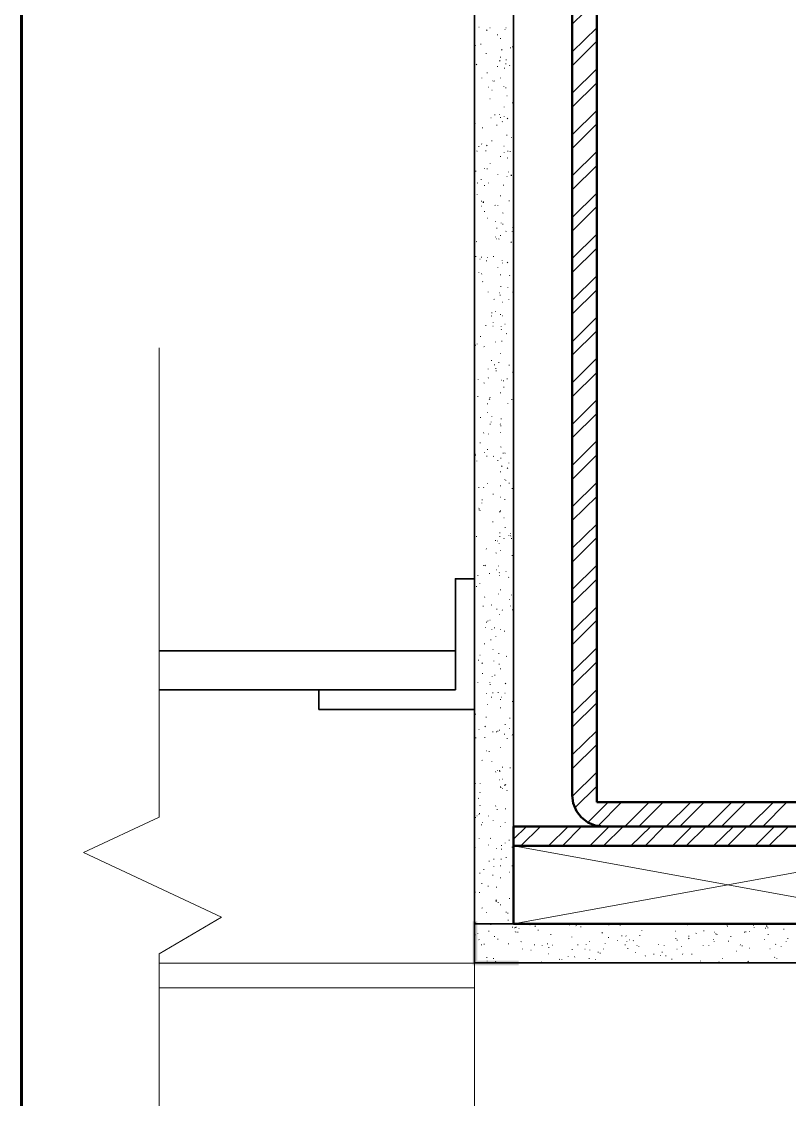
# Model space of a CAD drawing. Header units: inches. Extents: x 5 to 516, y -193 to 129.
# Drawn here: x 344.747 to 346.389, y -22.931 to -20.627 of the extents above; entities that cross this region are included whole.
import ezdxf

# ---------------------------------------------------------------- set-up
doc = ezdxf.new("R2010")
doc.units = ezdxf.units.IN
doc.header["$MEASUREMENT"] = 0
doc.layers.add('PDF5_Geometry', color=7, linetype='Continuous')
doc.layers.add('PDF5_Solid Fills', color=7, linetype='Continuous')

msp = doc.modelspace()

# ---------------------------------------------------------------- hatches: boundary and pattern name
at = {"layer": 'PDF5_Solid Fills', "transparency": 33554559}
msp.add_hatch(color=256, dxfattribs=at).paths.add_polyline_path([(345.7210281, -22.5501201), (345.7110281, -22.5501201), (345.7110274, -22.6445646), (345.8099163, -22.6445641), (345.809917, -22.6345634), (345.7210281, -22.6345646)])

# ---------------------------------------------------------------- linework, layer by layer
at = {"layer": 'PDF5_Geometry', "lineweight": 60}
msp.add_lwpolyline([(344.7465837, -24.4323428), (344.7465837, -16.9256758)], dxfattribs=at)
at = {"layer": 'PDF5_Geometry', "lineweight": 35}
for points in [[(345.7154739, -22.5556743), (345.7988072, -22.5556743), (345.7988072, -19.2112295)], [(345.7154739, -19.2112301), (345.7154739, -22.5556749)], [(345.7154739, -21.8178971), (345.6743628, -21.8178971), (345.6743628, -22.0556749)], [(345.6743611, -21.972341), (345.0421388, -21.972341)], [(345.3976955, -22.0556743), (345.0421399, -22.0556743)], [(345.6743611, -22.0556743), (345.3821388, -22.0556743), (345.3821388, -22.0978965)], [(345.7154739, -22.0978971), (345.3821405, -22.0978971)]]:
    msp.add_lwpolyline(points, dxfattribs=at)
at = {"layer": 'PDF5_Geometry', "lineweight": 50}
for points in [[(345.9765846, -22.2956759), (345.9765846, -19.7834534)], [(345.9910278, -22.3478975), (345.97325, -22.3456753), (345.9576944, -22.3390086), (345.94325, -22.3278975), (345.93325, -22.3145642), (345.9265833, -22.2978975), (345.9243611, -22.2812309), (345.9243611, -19.7978972)], [(346.5910283, -22.2812304), (346.588806, -22.2978971), (346.5821394, -22.3145638), (346.5710283, -22.3278971), (346.5576949, -22.3390082), (346.5410283, -22.3456749), (346.5243616, -22.3478971), (345.9910282, -22.3478971)], [(346.5388066, -22.2956759), (345.9765843, -22.2956759)]]:
    msp.add_lwpolyline(points, dxfattribs=at)
at = {"layer": 'PDF5_Geometry', "lineweight": 15}
for points in [[(345.9243611, -20.6323411), (345.9765833, -20.58123)], [(345.7254724, -20.6390075), (345.7243613, -20.6390075)], [(345.7421395, -20.644564), (345.7410284, -20.6456751)], [(345.7476959, -20.6401197), (345.7488071, -20.6401197)], [(345.7810279, -20.643454), (345.7799168, -20.643454)], [(345.7832501, -20.6401197), (345.7821389, -20.6401197)], [(345.9243611, -20.691231), (345.9765833, -20.6401199)], [(345.7643631, -20.6545647), (345.7643631, -20.6556758)], [(345.7710295, -20.662341), (345.7710295, -20.6634521)], [(345.9243611, -20.7212309), (345.9765833, -20.6690087)], [(345.717696, -20.677896), (345.717696, -20.6790071)], [(345.7288067, -20.6745639), (345.7288067, -20.675675)], [(345.7743615, -20.6867867), (345.7732504, -20.6878979)], [(345.7921408, -20.6823425), (345.7921408, -20.6834536)], [(345.7965851, -20.6812303), (345.7965851, -20.6801192)], [(345.7399173, -20.6945631), (345.7399173, -20.6956742)], [(345.7699173, -20.7101203), (345.7688062, -20.7112314)], [(345.7710295, -20.7034539), (345.7710295, -20.7023428)], [(345.7821401, -20.7178966), (345.7821401, -20.7167855)], [(345.7832501, -20.7090081), (345.7832501, -20.707897)], [(345.718806, -20.7178966), (345.7199171, -20.7190077)], [(345.7421395, -20.7367858), (345.7421395, -20.7356747)], [(345.7643631, -20.7223409), (345.7643631, -20.723452)], [(345.779918, -20.7267874), (345.7788069, -20.7267874)], [(345.7899164, -20.7201187), (345.7910276, -20.7212298)], [(345.9243611, -20.7801186), (345.9765833, -20.7278963)], [(345.7310288, -20.7478965), (345.7310288, -20.7467854)], [(345.7554723, -20.753453), (345.7543612, -20.7545641)], [(345.7576944, -20.7545652), (345.7576944, -20.7534541)], [(345.7710295, -20.7467866), (345.7710295, -20.7478977)], [(345.797695, -20.7467866), (345.7988062, -20.7478977)], [(345.9243611, -20.8101207), (345.9765833, -20.7578985)], [(345.7454738, -20.7667858), (345.7443627, -20.7667858)], [(345.7532501, -20.7734522), (345.752139, -20.7734522)], [(345.7776959, -20.7645636), (345.7776959, -20.7656747)], [(345.7821401, -20.767898), (345.7821401, -20.7690091)], [(345.7854722, -20.785675), (345.7843611, -20.785675)], [(345.7154739, -20.8056742), (345.7154739, -20.8045631)], [(345.7476959, -20.7923414), (345.7488071, -20.7923414)], [(345.7788058, -20.8101207), (345.7788058, -20.8090096)], [(345.7965851, -20.8012299), (345.7965851, -20.8001188)], [(345.797695, -20.7912315), (345.797695, -20.7923426)], [(345.7588066, -20.8256756), (345.7588066, -20.8267868)], [(345.7688073, -20.8256756), (345.7688073, -20.8245645)], [(345.7710295, -20.8312298), (345.7710295, -20.832341)], [(345.7788058, -20.8290077), (345.7788058, -20.8301188)], [(345.9243611, -20.8690084), (345.9765833, -20.8167861)], [(345.7165838, -20.8456748), (345.7165838, -20.8445637)], [(345.732141, -20.8534534), (345.732141, -20.8545645)], [(345.751028, -20.832342), (345.7499169, -20.832342)], [(345.7632509, -20.847897), (345.7632509, -20.8490081)], [(345.7743615, -20.8401184), (345.7754726, -20.8412295)], [(345.7854722, -20.833452), (345.7865833, -20.8345631)], [(345.9243611, -20.8978983), (345.9765833, -20.8456761)], [(345.7843622, -20.8690084), (345.7843622, -20.8701195)], [(345.7943607, -20.8745648), (345.7943607, -20.8756759)], [(345.7988072, -20.8678962), (345.7976961, -20.8678962)], [(345.7243624, -20.8934541), (345.7243624, -20.8945652)], [(345.7299166, -20.8878976), (345.7310277, -20.8890087)], [(345.7421395, -20.8912297), (345.7410284, -20.8923408)], [(345.7521402, -20.8823411), (345.7521402, -20.88123)], [(345.7788058, -20.8934541), (345.7776947, -20.8934541)], [(345.7199182, -20.9034525), (345.7210293, -20.9045636)], [(345.7388052, -20.9034525), (345.7399163, -20.9034525)], [(345.7710295, -20.9156754), (345.7710295, -20.9145643)], [(345.7788058, -20.9056747), (345.7788058, -20.9067858)], [(345.7854722, -20.9178975), (345.7865833, -20.9190086)], [(345.7865844, -20.9045647), (345.7865844, -20.9034536)], [(345.7921408, -20.9045647), (345.7910297, -20.9045647)], [(345.9243611, -20.956786), (345.9765833, -20.9045637)], [(345.718806, -20.9467852), (345.7176949, -20.9467852)], [(345.7365853, -20.9401188), (345.7365853, -20.9412299)], [(345.7421395, -20.942341), (345.7421395, -20.9412299)], [(345.7488059, -20.9312303), (345.7488059, -20.9301192)], [(345.9243611, -20.9867859), (345.9765833, -20.9345636)], [(345.7299166, -20.9645645), (345.7288055, -20.9645645)], [(345.765473, -20.9534539), (345.765473, -20.954565)], [(345.7843622, -20.9578982), (345.7854734, -20.9578982)], [(345.7876966, -20.9478974), (345.7876966, -20.9490085)], [(345.7932508, -20.9545638), (345.7943619, -20.9556749)], [(345.7943607, -20.9556738), (345.7943607, -20.9567849)], [(345.7210281, -20.9712309), (345.7221392, -20.9723421)], [(345.7365853, -20.9778973), (345.7365853, -20.9767862)], [(345.7454738, -20.9712309), (345.7454738, -20.9723421)], [(345.7776959, -20.9767874), (345.7765847, -20.9767874)], [(345.9243611, -21.0456758), (345.9765833, -20.9934535)], [(345.7210281, -20.9956744), (345.7210281, -20.9967855)], [(345.7299166, -21.0101194), (345.7299166, -21.0112305)], [(345.7343609, -21.0123415), (345.7332498, -21.0134526)], [(345.7343609, -21.0134537), (345.7343609, -21.0145648)], [(345.7354731, -21.0123415), (345.734362, -21.0123415)], [(345.7710295, -20.9990087), (345.7710295, -21.0001198)], [(345.7888065, -21.0101194), (345.7899176, -21.0101194)], [(345.7299166, -21.02123), (345.7310277, -21.02123)], [(345.7365853, -21.0334529), (345.7365853, -21.0323418)], [(345.7599188, -21.0190079), (345.7588077, -21.020119)], [(345.765473, -21.0190079), (345.765473, -21.020119)], [(345.7754737, -21.035675), (345.7765848, -21.0367861)], [(345.9243611, -21.0745635), (345.9765833, -21.0223412)], [(345.7432517, -21.0467857), (345.7421406, -21.0467857)], [(345.7599188, -21.0545643), (345.7599188, -21.0534532)], [(345.7721394, -21.0578964), (345.7721394, -21.0567852)], [(345.7765837, -21.0601207), (345.7754725, -21.0601207)], [(345.7632509, -21.0690093), (345.7632509, -21.0678982)], [(345.7710295, -21.083452), (345.7710295, -21.0845631)], [(345.7832501, -21.0745635), (345.7821389, -21.0756746)], [(345.7954729, -21.0756757), (345.7954729, -21.0745646)], [(345.797695, -21.0667849), (345.7965839, -21.0667849)], [(345.9243611, -21.1334534), (345.9765833, -21.0812311)], [(345.7199182, -21.0967871), (345.7188071, -21.0978982)], [(345.7599188, -21.0878985), (345.7599188, -21.0867874)], [(345.7632509, -21.0912306), (345.7621398, -21.0912306)], [(345.7665829, -21.0912306), (345.767694, -21.0923417)], [(345.7932508, -21.097897), (345.7943619, -21.0990081)], [(345.718806, -21.1290091), (345.7176949, -21.1290091)], [(345.7299166, -21.130119), (345.7299166, -21.1312301)], [(345.7432517, -21.1312312), (345.7421406, -21.1312312)], [(345.7565845, -21.1290091), (345.7554734, -21.1290091)], [(345.9243611, -21.1634533), (345.9765833, -21.111231)], [(345.7276945, -21.1345633), (345.7265834, -21.1345633)], [(345.7410295, -21.1390076), (345.7410295, -21.1378964)], [(345.765473, -21.1534525), (345.765473, -21.1523414)], [(345.7743615, -21.1367854), (345.7743615, -21.1378965)], [(345.7754737, -21.1434541), (345.7754737, -21.142343)], [(345.7865844, -21.1412297), (345.7854733, -21.1423408)], [(345.7243624, -21.1634533), (345.7243624, -21.1623422)], [(345.7299166, -21.1656754), (345.7310277, -21.1667865)], [(345.7710295, -21.1678975), (345.7710295, -21.1690086)], [(345.7910286, -21.1690075), (345.7899175, -21.1701186)], [(345.9243611, -21.2223409), (345.9765833, -21.1701187)], [(345.732141, -21.1823425), (345.7332521, -21.1834536)], [(345.7721394, -21.1934532), (345.7710283, -21.1934532)], [(345.7865844, -21.1945631), (345.7865844, -21.1956742)], [(345.9243611, -21.2523408), (345.9765833, -21.2001186)], [(345.7443616, -21.2056738), (345.7443616, -21.2045627)], [(345.7576944, -21.2201188), (345.7565833, -21.2212299)], [(345.7688073, -21.206786), (345.7676962, -21.206786)], [(345.7699173, -21.2112302), (345.7699173, -21.2123413)], [(345.7888065, -21.2201188), (345.7888065, -21.2212299)], [(345.7965851, -21.2056738), (345.7976962, -21.2056738)], [(345.7599188, -21.2456744), (345.7599188, -21.2467855)], [(345.7754737, -21.2267874), (345.7743626, -21.2267874)], [(345.751028, -21.2556751), (345.7521391, -21.2567862)], [(345.7521402, -21.2501187), (345.7521402, -21.2490076)], [(345.7710295, -21.2523408), (345.7710295, -21.2534519)], [(345.7743615, -21.2556751), (345.7754726, -21.2556751)], [(345.9243611, -21.3112307), (345.9765833, -21.2590085)], [(345.7399173, -21.2767865), (345.7388062, -21.2767865)], [(345.7543623, -21.2778965), (345.7554734, -21.2778965)], [(345.7554723, -21.2712301), (345.7554723, -21.270119)], [(345.7721394, -21.2778965), (345.7721394, -21.2790076)], [(345.7721394, -21.2845629), (345.7732505, -21.285674)], [(345.779918, -21.2734522), (345.7810291, -21.2734522)], [(345.9243611, -21.3401184), (345.9765833, -21.2878962)], [(345.7210281, -21.3167849), (345.7210281, -21.3156738)], [(345.7288067, -21.30012), (345.7276956, -21.30012)], [(345.7599188, -21.3112307), (345.7599188, -21.3123418)], [(345.7743615, -21.3101208), (345.7732504, -21.3101208)], [(345.7843622, -21.2934536), (345.7832511, -21.2945648)], [(345.0410286, -21.3245626), (345.0410286, -22.3278961), (344.8788064, -22.4034517), (345.1743619, -22.5412294), (345.0410286, -22.6201184), (345.0410286, -23.3167851), (346.8143621, -23.3167851), (346.8932509, -23.4490073), (347.0310287, -23.1545628), (347.1065843, -23.3167851), (347.7265844, -23.3167851)], [(345.717696, -21.3190093), (345.717696, -21.3178982)], [(345.7365853, -21.3212314), (345.7354742, -21.3223425)], [(345.7710295, -21.3367863), (345.7710295, -21.3356752)], [(345.751028, -21.3512313), (345.7521391, -21.3512313)], [(345.7576944, -21.3612298), (345.7576944, -21.3601187)], [(345.7676951, -21.3556756), (345.766584, -21.3556756)], [(345.7899164, -21.3612298), (345.7888053, -21.3612298)], [(345.9243611, -21.3990083), (345.9765833, -21.3467861)], [(345.7443616, -21.3690084), (345.7443616, -21.3701195)], [(345.7610287, -21.3690084), (345.7610287, -21.3678973)], [(345.7610287, -21.3734527), (345.7621398, -21.3734527)], [(345.797695, -21.3756748), (345.7965839, -21.3767859)], [(345.9243611, -21.4290082), (345.9765833, -21.376786)], [(345.7232502, -21.3912297), (345.7232502, -21.3923408)], [(345.7354731, -21.3990083), (345.7365842, -21.4001194)], [(345.7443616, -21.3878976), (345.7454727, -21.3890088)], [(345.7732516, -21.3934541), (345.7721405, -21.3934541)], [(345.7776959, -21.394564), (345.7765847, -21.394564)], [(345.7776959, -21.4078968), (345.7776959, -21.4090079)], [(345.7854722, -21.3912297), (345.7854722, -21.3901186)], [(345.7221403, -21.4290082), (345.7221403, -21.4278971)], [(345.7488059, -21.4301204), (345.7476948, -21.4312315)], [(345.7710295, -21.4201197), (345.7710295, -21.4212308)], [(345.7432517, -21.4434532), (345.7432517, -21.4445643)], [(345.7476959, -21.4334525), (345.7465848, -21.4345636)], [(345.7865844, -21.442341), (345.7865844, -21.4434521)], [(345.7954729, -21.4345647), (345.7943618, -21.4345647)], [(345.7988072, -21.4523417), (345.7988072, -21.4534528)], [(345.9243611, -21.4878981), (345.9765833, -21.4356759)], [(345.7154739, -21.4634524), (345.7154739, -21.4623413)], [(345.7288067, -21.4734531), (345.7276956, -21.4734531)], [(345.7432517, -21.4634524), (345.7432517, -21.4623413)], [(345.7521402, -21.4701188), (345.7521402, -21.4712299)], [(345.7721394, -21.4767874), (345.7721394, -21.4756763)], [(345.9243611, -21.5167858), (345.9765833, -21.4645636)], [(345.7488059, -21.4867859), (345.7488059, -21.487897)], [(345.751028, -21.4823416), (345.751028, -21.4834528)], [(345.7710295, -21.4867859), (345.7699183, -21.487897)], [(345.7710295, -21.4912302), (345.7721406, -21.4912302)], [(345.7343609, -21.5056752), (345.735472, -21.5067863)], [(345.7454738, -21.5090095), (345.7454738, -21.5078984)], [(345.7710295, -21.5045652), (345.7710295, -21.5056763)], [(345.9243611, -21.5756757), (345.9765833, -21.5234535)], [(345.7276945, -21.5267865), (345.7276945, -21.5278977)], [(345.7432517, -21.5412315), (345.7432517, -21.5423426)], [(345.7710295, -21.5356751), (345.7721406, -21.5367862)], [(345.7165838, -21.5523422), (345.7165838, -21.5512311)], [(345.717696, -21.5545643), (345.717696, -21.5534532)], [(345.7199182, -21.5667849), (345.7199182, -21.5656738)], [(345.7365853, -21.5490079), (345.7365853, -21.5478968)], [(345.7421395, -21.5556743), (345.7410284, -21.5556743)], [(345.7554723, -21.5556743), (345.7565834, -21.5567854)], [(345.765473, -21.565675), (345.765473, -21.5645639)], [(345.7721394, -21.5601208), (345.7710283, -21.5601208)], [(345.7765837, -21.5490079), (345.7765837, -21.550119)], [(345.779918, -21.5490079), (345.7810291, -21.550119)], [(345.9243611, -21.6056756), (345.9765833, -21.5534534)], [(345.7710295, -21.5890085), (345.7710295, -21.5901196)], [(345.7732516, -21.5767856), (345.7743627, -21.5778968)], [(345.7865844, -21.5812299), (345.7854733, -21.582341)], [(345.7888065, -21.5701192), (345.7888065, -21.5712304)], [(345.7421395, -21.6145641), (345.7432506, -21.6145641)], [(345.779918, -21.6056756), (345.779918, -21.6067867)], [(345.7821401, -21.6078978), (345.7821401, -21.6090089)], [(345.7899164, -21.613452), (345.7888053, -21.613452)], [(345.797695, -21.5956749), (345.797695, -21.596786)], [(345.9243611, -21.6645632), (345.9765833, -21.612341)], [(345.7243624, -21.6234527), (345.7243624, -21.6223416)], [(345.7354731, -21.6223405), (345.734362, -21.6234516)], [(345.7554723, -21.6378977), (345.7554723, -21.6367866)], [(345.7710295, -21.6201206), (345.7710295, -21.6190095)], [(345.7954729, -21.6245649), (345.7954729, -21.625676)], [(345.797695, -21.6290091), (345.7988062, -21.6301202)], [(345.7310288, -21.6490083), (345.7321399, -21.6490083)], [(345.7310288, -21.6567869), (345.7310288, -21.6556758)], [(345.7710295, -21.6434541), (345.7699183, -21.6434541)], [(345.779918, -21.6478984), (345.779918, -21.6490095)], [(345.9243611, -21.6934532), (345.9765833, -21.6423421)], [(345.7254724, -21.6667854), (345.7243613, -21.6678965)], [(345.7276945, -21.6712319), (345.7276945, -21.672343)], [(345.7699173, -21.674564), (345.7688062, -21.6756751)], [(345.7710295, -21.6734518), (345.7710295, -21.6723407)], [(345.7543623, -21.6956754), (345.7543623, -21.6967865)], [(345.7776959, -21.6878968), (345.778807, -21.6878968)], [(345.7988072, -21.6990097), (345.7976961, -21.6990097)], [(345.9243611, -21.7523409), (345.9765833, -21.7012297)], [(345.7199182, -21.7278974), (345.7188071, -21.7278974)], [(345.7699173, -21.7201188), (345.7688062, -21.7201188)], [(345.7699173, -21.7278974), (345.7688062, -21.7278974)], [(345.7810279, -21.7078982), (345.7810279, -21.7090093)], [(345.7888065, -21.7245631), (345.7888065, -21.7256742)], [(345.7921408, -21.721231), (345.793252, -21.721231)], [(345.7921408, -21.7256753), (345.793252, -21.7267864)], [(345.9243611, -21.782343), (345.9765833, -21.7301208)], [(345.7410295, -21.753453), (345.7399184, -21.7545642)], [(345.7599188, -21.735676), (345.7599188, -21.7367871)], [(345.7643631, -21.7378981), (345.7643631, -21.736787)], [(345.7676951, -21.7434523), (345.7676951, -21.7423412)], [(345.7788058, -21.7312317), (345.7776947, -21.7323428)], [(345.7943607, -21.7312317), (345.7943607, -21.7323428)], [(345.7610287, -21.7623416), (345.7621398, -21.7634527)], [(345.7710295, -21.7578973), (345.7710295, -21.7567862)], [(345.7954729, -21.769008), (345.7954729, -21.7678969)], [(345.7354731, -21.7890072), (345.734362, -21.7901183)], [(345.7376952, -21.7890072), (345.7388063, -21.7901183)], [(345.7621387, -21.7990079), (345.7632498, -21.7990079)], [(345.7665829, -21.7912316), (345.7665829, -21.7901204)], [(345.9243611, -21.8412307), (345.9765833, -21.7890084)], [(345.7232502, -21.8112307), (345.7221391, -21.8112307)], [(345.7221403, -21.8101208), (345.7221403, -21.8112319)], [(345.7476959, -21.8067865), (345.7465848, -21.8067865)], [(345.7676951, -21.8045643), (345.7688062, -21.8056755)], [(345.7688073, -21.8112307), (345.7688073, -21.8101196)], [(345.7832501, -21.8023422), (345.7821389, -21.8023422)], [(345.7876966, -21.8145651), (345.7888077, -21.8156762)], [(345.9243611, -21.8712306), (345.9765833, -21.8190083)], [(345.718806, -21.8345643), (345.7199171, -21.8345643)], [(345.7265846, -21.8278979), (345.7265846, -21.829009)], [(345.7710295, -21.8412307), (345.7710295, -21.8423418)], [(345.7988072, -21.8434528), (345.7976961, -21.8445639)], [(345.7365853, -21.8567856), (345.7376964, -21.8578967)], [(345.7665829, -21.8501192), (345.7665829, -21.8512303)], [(345.7899164, -21.862342), (345.7899164, -21.8634531)], [(345.7943607, -21.8523413), (345.7943607, -21.8534524)], [(345.733251, -21.876787), (345.7343621, -21.876787)], [(345.7521402, -21.8734527), (345.7510291, -21.8745638)], [(345.7632509, -21.8834534), (345.7632509, -21.8823423)], [(345.7754737, -21.8845634), (345.7743626, -21.8856745)], [(345.7921408, -21.876787), (345.7921408, -21.8756759)], [(345.7965851, -21.8845634), (345.795474, -21.8845634)], [(345.9243611, -21.9301205), (345.9765833, -21.8778982)], [(345.7410295, -21.910119), (345.7410295, -21.9112301)], [(345.7443616, -21.9078969), (345.7432505, -21.909008)], [(345.7476959, -21.9067869), (345.7488071, -21.9067869)], [(345.7688073, -21.8945641), (345.7676962, -21.8945641)], [(345.9243611, -21.9590082), (345.9765833, -21.9067859)], [(345.7388052, -21.9212319), (345.7388052, -21.922343)], [(345.7521402, -21.9256762), (345.7521402, -21.9267873)], [(345.7576944, -21.9223419), (345.7576944, -21.923453)], [(345.7710295, -21.9256762), (345.7710295, -21.9267873)], [(345.7788058, -21.9301205), (345.7799169, -21.9301205)], [(345.7365853, -21.956786), (345.7365853, -21.9578971)], [(345.7499181, -21.9478975), (345.7499181, -21.9490086)], [(345.7610287, -21.9412311), (345.7610287, -21.9423422)], [(345.7276945, -21.9812317), (345.7265834, -21.9812317)], [(345.7554723, -21.9690089), (345.7543612, -21.9690089)], [(345.7676951, -21.9778974), (345.766584, -21.9778974)], [(345.7832501, -21.9834516), (345.7843612, -21.9845627)], [(345.9243611, -22.0178981), (345.9765833, -21.9656758)], [(345.7243624, -21.9923424), (345.7232513, -21.9923424)], [(345.732141, -21.9978966), (345.7310299, -21.9990077)], [(345.7565845, -21.9934523), (345.7565845, -21.9945635)], [(345.7676951, -22.0001187), (345.7676951, -22.0012298)], [(345.9243611, -22.047898), (345.9765833, -21.9956757)], [(345.732141, -22.0201202), (345.732141, -22.0212313)], [(345.7532501, -22.0267866), (345.7532501, -22.0278977)], [(345.7588066, -22.0234523), (345.7588066, -22.0245634)], [(345.7710295, -22.0101195), (345.7710295, -22.0112306)], [(345.7221403, -22.0390072), (345.7221403, -22.0401183)], [(345.7476959, -22.0401194), (345.7476959, -22.0390083)], [(345.7488059, -22.0434537), (345.7488059, -22.0445648)], [(345.7821401, -22.0412316), (345.781029, -22.0423427)], [(345.7410295, -22.0634529), (345.7399184, -22.0634529)], [(345.7521402, -22.0712315), (345.7510291, -22.0712315)], [(345.7543623, -22.0623407), (345.7543623, -22.0612296)], [(345.7665829, -22.0612308), (345.7654718, -22.0612308)], [(345.7710295, -22.0767857), (345.7710295, -22.0756746)], [(345.7732516, -22.0712315), (345.7721405, -22.0712315)], [(345.779918, -22.0623407), (345.7810291, -22.0623407)], [(345.9243611, -22.1067856), (345.9765833, -22.0545634)], [(345.7432517, -22.0867864), (345.7432517, -22.0878975)], [(345.7710295, -22.0945627), (345.7710295, -22.0934516)], [(345.7954729, -22.08012), (345.796584, -22.08012)], [(345.9243611, -22.1356756), (345.9765833, -22.0834533)], [(345.717696, -22.1078978), (345.717696, -22.1067867)], [(345.7399173, -22.1145642), (345.7399173, -22.1134531)], [(345.7910286, -22.1167863), (345.7910286, -22.1156752)], [(345.7243624, -22.1401198), (345.7254735, -22.1401198)], [(345.7376952, -22.1334534), (345.7388063, -22.1345645)], [(345.7543623, -22.145674), (345.7543623, -22.1445629)], [(345.7621387, -22.145674), (345.7621387, -22.1445629)], [(345.765473, -22.1445641), (345.765473, -22.143453)], [(345.7688073, -22.1412298), (345.7688073, -22.1423409)], [(345.7810279, -22.1290092), (345.7810279, -22.1301203)], [(345.7899164, -22.1378977), (345.7899164, -22.1390088)], [(345.9243611, -22.1945632), (345.9765833, -22.1434521)], [(345.717696, -22.1578969), (345.7188071, -22.1578969)], [(345.7376952, -22.1578969), (345.7376952, -22.1567858)], [(345.779918, -22.1501183), (345.7788069, -22.1501183)], [(345.7854722, -22.1590091), (345.7854722, -22.1601202)], [(345.7965851, -22.1512305), (345.795474, -22.1523416)], [(345.7410295, -22.1856747), (345.7399184, -22.1856747)], [(345.7465837, -22.1867869), (345.7465837, -22.187898)], [(345.7710295, -22.1778961), (345.7710295, -22.1790072)], [(345.9243611, -22.2245631), (345.9765833, -22.1723409)], [(345.732141, -22.2056739), (345.7310299, -22.206785)], [(345.7521402, -22.2078983), (345.7521402, -22.2090094)], [(345.7599188, -22.2301196), (345.7610299, -22.2312307)], [(345.765473, -22.2278974), (345.7643619, -22.2278974)], [(345.7688073, -22.2278974), (345.7676962, -22.2278974)], [(345.7699173, -22.2290074), (345.7688062, -22.2301185)], [(345.7754737, -22.221231), (345.7754737, -22.2201199)], [(345.7910286, -22.222341), (345.7921398, -22.222341)], [(345.9243611, -22.283453), (345.9765833, -22.2312308)], [(345.717696, -22.2556752), (345.717696, -22.2567863)], [(345.7276945, -22.2567852), (345.7276945, -22.255674)], [(345.7676951, -22.2478966), (345.7688062, -22.2478966)], [(345.7743615, -22.2467867), (345.7754726, -22.2467867)], [(345.7788058, -22.2590095), (345.7799169, -22.2590095)], [(345.7821401, -22.2578974), (345.781029, -22.2590085)], [(345.7265846, -22.2745645), (345.7276957, -22.2756756)], [(345.7721394, -22.2645637), (345.7710283, -22.2645637)], [(345.7710295, -22.2623416), (345.7710295, -22.2634527)], [(345.7754737, -22.2656759), (345.7754737, -22.2667871)], [(345.7854722, -22.2701202), (345.7843611, -22.2712313)], [(345.9299175, -22.3078965), (345.9765842, -22.2612298)], [(345.7243624, -22.2867873), (345.7232513, -22.2878984)], [(345.7276945, -22.3023423), (345.7265834, -22.3034534)], [(345.7610287, -22.3034522), (345.7599176, -22.3045633)], [(345.9576953, -22.3390086), (346.0010287, -22.2956752)], [(345.9788067, -22.3467872), (346.0299178, -22.295676)], [(346.0365844, -22.346786), (346.0365844, -22.3478971), (346.0888066, -22.2956749)], [(346.0665843, -22.346786), (346.0665843, -22.3478971), (346.1188065, -22.2956749)], [(346.1254742, -22.346786), (346.1254742, -22.3478971), (346.1776964, -22.2956749)], [(346.1543619, -22.346786), (346.1543619, -22.3478971), (346.2065841, -22.2956749)], [(346.2132518, -22.346786), (346.2132518, -22.3478971), (346.2576963, -22.3034526)], [(346.2576944, -22.3334521), (346.2954722, -22.2956743)], [(346.2576944, -22.3034522), (346.2654722, -22.2956744)], [(346.3021393, -22.3478971), (346.3543616, -22.2956749)], [(346.3321393, -22.3478971), (346.3832504, -22.2956749)], [(345.717696, -22.3290078), (345.717696, -22.3278967)], [(345.7210281, -22.3245636), (345.719917, -22.3245636)], [(345.7243624, -22.3223414), (345.7254735, -22.3223414)], [(345.7254724, -22.3201193), (345.7265835, -22.3201193)], [(345.7454738, -22.3245636), (345.7454738, -22.3256747)], [(345.7643631, -22.3112308), (345.763252, -22.3112308)], [(345.7821401, -22.3101208), (345.781029, -22.3101208)], [(345.7299166, -22.3445628), (345.7299166, -22.3434516)], [(345.732141, -22.3390086), (345.732141, -22.3401197)], [(345.7554723, -22.3356742), (345.7554723, -22.3345631)], [(345.7710295, -22.3467872), (345.7710295, -22.3478983)], [(345.7810279, -22.3390086), (345.7810279, -22.3401197)], [(345.7988072, -22.3445628), (345.7988072, -22.3456739)], [(345.7988072, -22.3745649), (345.826585, -22.3478983)], [(345.8143622, -22.3890077), (345.8565844, -22.3478965)], [(345.8732498, -22.3890077), (345.915472, -22.3478965)], [(345.903252, -22.3890077), (345.9443631, -22.3478965)], [(345.9621396, -22.3890077), (346.0032507, -22.3478965)], [(345.9910296, -22.3890077), (346.0332518, -22.3478965)], [(346.0499172, -22.3890077), (346.0921394, -22.3478965)], [(346.0799171, -22.3890077), (346.1210282, -22.3478965)], [(346.138807, -22.3890077), (346.1799181, -22.3478965)], [(346.1676947, -22.3890077), (346.2099169, -22.3478965)], [(346.2265846, -22.3890077), (346.2688068, -22.3478965)], [(346.2432517, -22.3478971), (346.2576962, -22.3334526)], [(346.2565845, -22.3890077), (346.2976956, -22.3478965)], [(346.3154744, -22.3890077), (346.3565855, -22.3478965)], [(346.3443621, -22.3890077), (346.3865843, -22.3478965)], [(345.7254724, -22.3723405), (345.7254724, -22.3734516)], [(345.7499181, -22.3723405), (345.748807, -22.3734516)], [(345.7988072, -22.3612299), (345.7988072, -22.362341)], [(345.7165838, -22.392342), (345.7165838, -22.3934531)], [(345.7454738, -22.3867855), (345.7454738, -22.3878966)], [(345.7632509, -22.3945641), (345.7621398, -22.3945641)], [(345.7732516, -22.3890077), (345.7732516, -22.3878965)], [(345.7732516, -22.3956741), (345.7732516, -22.3967852)], [(345.7810279, -22.3834535), (345.7810279, -22.3823423)], [(345.7888065, -22.3767871), (345.7899176, -22.3767871)], [(345.7954729, -22.392342), (345.7954729, -22.3912309)], [(346.715474, -22.5556743), (345.7988072, -22.3890077)], [(346.715474, -22.3890077), (345.7988072, -22.5556743)], [(345.7154739, -22.4034526), (345.716585, -22.4034526)], [(345.7465837, -22.4223419), (345.7465837, -22.4212308)], [(345.7565845, -22.4178976), (345.7565845, -22.4167865)], [(345.7721394, -22.4167854), (345.7721394, -22.4178965)], [(345.7832501, -22.4145633), (345.7832501, -22.4134522)], [(345.7354731, -22.440119), (345.7354731, -22.4390078)], [(345.7565845, -22.4334526), (345.7565845, -22.4323414)], [(345.7710295, -22.4312304), (345.7710295, -22.4323415)], [(345.7954729, -22.4323426), (345.7954729, -22.4312315)], [(345.7265846, -22.4478975), (345.7265846, -22.4467864)], [(345.7543623, -22.4512296), (345.7543623, -22.4523407)], [(345.7710295, -22.4567861), (345.7710295, -22.4578972)], [(345.7910286, -22.4456754), (345.7899175, -22.4456754)], [(345.717696, -22.4878982), (345.7165849, -22.4878982)], [(345.7265846, -22.4890081), (345.7254734, -22.4890081)], [(345.7310288, -22.4690089), (345.7310288, -22.47012)], [(345.7443616, -22.4745631), (345.7443616, -22.4756742)], [(345.7621387, -22.4778975), (345.7621387, -22.4767863)], [(345.7621387, -22.5067852), (345.7610276, -22.5078963)], [(345.7610287, -22.5045653), (345.7621398, -22.5056764)], [(345.765473, -22.5101195), (345.7665841, -22.5101195)], [(345.7899164, -22.501231), (345.7899164, -22.5023421)], [(345.732141, -22.5212302), (345.7310299, -22.5223413)], [(345.7410295, -22.5312309), (345.7410295, -22.532342)], [(345.7710295, -22.515676), (345.7710295, -22.5145649)], [(345.7832501, -22.5312309), (345.7832501, -22.5301198)], [(345.7865844, -22.533453), (345.7865844, -22.5323419)], [(345.7165838, -22.5523423), (345.7165838, -22.5534534)], [(345.7499181, -22.5578965), (345.7499181, -22.5567854)], [(345.7532501, -22.5556743), (345.7532501, -22.5567854)], [(345.7865844, -22.547898), (345.7876955, -22.547898)], [(345.8343613, -22.5578965), (345.8332502, -22.5578965)], [(345.845472, -22.5601209), (345.8443609, -22.561232)], [(345.9188069, -22.5578965), (345.9176958, -22.5578965)], [(345.9332496, -22.5590087), (345.9321385, -22.5601198)], [(346.0032502, -22.5578965), (346.0021391, -22.5578965)], [(346.0265837, -22.5590087), (346.0265837, -22.5601198)], [(346.0865835, -22.5578965), (346.0865835, -22.5567854)], [(346.171029, -22.5578965), (346.1699179, -22.5578965)], [(346.2210281, -22.5567865), (346.2210281, -22.5556754)], [(346.2554723, -22.5578965), (346.2543612, -22.5578965)], [(346.2565845, -22.5601209), (346.2565845, -22.561232)], [(346.2876966, -22.5567865), (346.2876966, -22.5556754)], [(346.3121401, -22.5590087), (346.311029, -22.5590087)], [(346.3399178, -22.5578965), (346.3388067, -22.5578965)], [(346.3410278, -22.5601209), (346.3399167, -22.561232)], [(345.717696, -22.5790079), (345.7165849, -22.5790079)], [(345.7221403, -22.5756758), (345.7221403, -22.5767869)], [(345.7465837, -22.5712315), (345.7454726, -22.5712315)], [(345.7576944, -22.5823422), (345.7576944, -22.5834533)], [(345.7965851, -22.5623407), (345.7965851, -22.5634518)], [(345.8010294, -22.5645651), (345.7999183, -22.5645651)], [(345.8021393, -22.5723415), (345.8032504, -22.5734526)], [(345.8032515, -22.5634529), (345.8021404, -22.5634529)], [(345.8043614, -22.5623407), (345.8043614, -22.5634518)], [(345.8065836, -22.5734537), (345.8054725, -22.5734537)], [(345.8076958, -22.5734537), (345.8088069, -22.5734537)], [(345.8110278, -22.5656751), (345.8099167, -22.5656751)], [(345.8510285, -22.5690094), (345.8521396, -22.5690094)], [(345.8788062, -22.5778979), (345.8788062, -22.579009)], [(345.9232511, -22.5834521), (345.9232511, -22.5845632)], [(345.9432503, -22.5623407), (345.9421392, -22.5623407)], [(345.9888052, -22.5745636), (345.9876941, -22.5756747)], [(346.0310279, -22.58123), (346.0299168, -22.58123)], [(346.0388065, -22.58123), (346.0399176, -22.5823411)], [(346.0688064, -22.58123), (346.0688064, -22.5801189)], [(346.0732507, -22.5690094), (346.0732507, -22.5701205)], [(346.1443612, -22.5712315), (346.1454723, -22.5712315)], [(346.1732512, -22.5823422), (346.1743623, -22.5823422)], [(346.1888061, -22.5756758), (346.1899172, -22.5767869)], [(346.2054732, -22.5712315), (346.2054732, -22.5701204)], [(346.2288067, -22.5734537), (346.2276956, -22.5734537)], [(346.2310289, -22.5767857), (346.2310289, -22.5778968)], [(346.2343609, -22.5778979), (346.2332498, -22.579009)], [(346.2632509, -22.5823422), (346.2632509, -22.5834533)], [(346.2921409, -22.5734537), (346.293252, -22.5734537)], [(346.2954729, -22.5734537), (346.2954729, -22.5723425)], [(346.3032515, -22.5712315), (346.3032515, -22.5723426)], [(346.31325, -22.5634529), (346.31325, -22.564564)], [(346.3376957, -22.5645651), (346.3376957, -22.5656762)], [(346.34214, -22.5645651), (346.3432511, -22.5645651)], [(346.3432522, -22.5790079), (346.3432522, -22.5778967)], [(346.3765842, -22.566785), (346.3765842, -22.5678961)], [(345.7243624, -22.5890086), (345.7254735, -22.5901197)], [(345.7299166, -22.6012314), (345.7299166, -22.6001203)], [(345.7354731, -22.5990093), (345.7365842, -22.5990093)], [(345.765473, -22.5890086), (345.765473, -22.5878975)], [(345.7876966, -22.5978971), (345.7876966, -22.5990082)], [(345.8143622, -22.5934528), (345.8154733, -22.594564)], [(345.8432521, -22.6001192), (345.8432521, -22.6012303)], [(345.859917, -22.6012314), (345.859917, -22.6023425)], [(345.8710299, -22.5990093), (345.8710299, -22.5978982)], [(345.874362, -22.6056757), (345.874362, -22.6067868)], [(345.8810284, -22.6012314), (345.8821395, -22.6012314)], [(345.9365839, -22.6001192), (345.9365839, -22.6012303)], [(345.9543633, -22.5990093), (345.9543633, -22.6001204)], [(345.9610274, -22.5934528), (345.9610274, -22.594564)], [(345.9943616, -22.5967872), (345.9943616, -22.5978983)], [(346.0021402, -22.5845643), (346.0021402, -22.5856754)], [(346.0210295, -22.5912307), (346.0210295, -22.5923418)], [(346.0376966, -22.6001192), (346.0376966, -22.6012303)], [(346.0410287, -22.5934528), (346.0410287, -22.594564)], [(346.0476951, -22.5901185), (346.046584, -22.5901185)], [(346.0543615, -22.5912307), (346.0554726, -22.5923418)], [(346.06325, -22.6023414), (346.0621389, -22.6023414)], [(346.0665843, -22.6045635), (346.0665843, -22.6034524)], [(346.1088071, -22.5990093), (346.1088071, -22.6001204)], [(346.1210299, -22.6012314), (346.1210299, -22.6023425)], [(346.1454734, -22.5878986), (346.1454734, -22.5867875)], [(346.1488077, -22.5901185), (346.1488077, -22.5912296)], [(346.1588062, -22.6045635), (346.1576951, -22.6045635)], [(346.1743611, -22.5867864), (346.17325, -22.5878976)], [(346.2043633, -22.6023414), (346.2043633, -22.6012303)], [(346.2165839, -22.6023414), (346.2165839, -22.6012303)], [(346.2265846, -22.5890086), (346.2254735, -22.5890086)], [(346.2276945, -22.5934528), (346.2276945, -22.594564)], [(346.2588066, -22.5923429), (346.2588066, -22.593454)], [(346.2843623, -22.6001192), (346.2832512, -22.6012303)], [(346.2876966, -22.6023414), (346.2876966, -22.6034525)], [(346.3354736, -22.5890086), (346.3354736, -22.5901197)], [(346.359917, -22.5990093), (346.3588059, -22.6001204)], [(346.37103, -22.6034536), (346.37103, -22.6045647)], [(346.3821406, -22.5934528), (346.3821406, -22.594564)], [(346.3854727, -22.5867864), (346.3854727, -22.5878976)], [(345.7421395, -22.627897), (345.7410284, -22.627897)], [(345.8176942, -22.61012), (345.8176942, -22.6090089)], [(345.8365835, -22.6123421), (345.8354724, -22.6123421)], [(345.874362, -22.6201207), (345.8732509, -22.6201207)], [(345.9154726, -22.624565), (345.9154726, -22.6256761)], [(345.9243611, -22.6112299), (345.9243611, -22.6101188)], [(345.9288053, -22.6256749), (345.9299165, -22.626786)], [(345.9521389, -22.61012), (345.9510278, -22.61012)], [(345.9621396, -22.6123421), (345.9621396, -22.611231)], [(345.9799166, -22.6167864), (345.9799166, -22.6156752)], [(345.9843609, -22.6178963), (345.9843609, -22.6190074)], [(345.9910296, -22.6090078), (345.9910296, -22.6101189)], [(346.0432508, -22.6090078), (346.0432508, -22.6078967)], [(346.0599179, -22.6178963), (346.0599179, -22.6167852)], [(346.0799171, -22.6234528), (346.0810282, -22.6245639)], [(346.0988064, -22.6201207), (346.0988064, -22.6212318)], [(346.1121391, -22.6234528), (346.1132503, -22.6234528)], [(346.1165834, -22.6167864), (346.1165834, -22.6156752)], [(346.124362, -22.6234528), (346.124362, -22.6245639)], [(346.1476955, -22.61012), (346.1488066, -22.61012)], [(346.1610283, -22.6201207), (346.1599172, -22.6212318)], [(346.1799176, -22.6201207), (346.1799176, -22.6212318)], [(346.2454738, -22.6290092), (346.2454738, -22.6301203)], [(346.2765837, -22.6145642), (346.2754726, -22.6145642)], [(346.3032515, -22.6078978), (346.3043627, -22.6078978)], [(346.3476964, -22.6090078), (346.3465853, -22.6090078)], [(346.356585, -22.6267871), (346.3576961, -22.6278982)], [(346.3621392, -22.6290092), (346.3621392, -22.6301203)], [(345.0421408, -22.6401199), (345.7154742, -22.6401199)], [(345.7154739, -23.3156751), (345.7154739, -22.6401195)], [(345.7421395, -22.6345634), (345.7421395, -22.6356745)], [(345.7565845, -22.6301192), (345.7554734, -22.6301192)], [(345.7610287, -22.6356756), (345.7599176, -22.6367867)], [(345.8588071, -22.6378977), (345.8588071, -22.6367866)], [(345.8732498, -22.6390077), (345.8721387, -22.6390077)], [(345.8976955, -22.6312313), (345.8965844, -22.6323425)], [(345.9021398, -22.6312313), (345.9021398, -22.6323425)], [(345.9599175, -22.6301192), (345.9610286, -22.6301192)], [(345.9743624, -22.6323413), (345.9732513, -22.6323413)], [(346.1376948, -22.6312313), (346.1365837, -22.6312313)], [(346.1988068, -22.6356756), (346.1988068, -22.6345645)], [(346.2065831, -22.6390077), (346.2065831, -22.6378966)], [(346.2265846, -22.6390077), (346.2276957, -22.6390077)], [(346.2376953, -22.6367855), (346.2388064, -22.6367855)], [(346.2999172, -22.6356756), (346.3010283, -22.6367867)], [(345.0421408, -22.6923411), (345.7154742, -22.6923411)]]:
    msp.add_lwpolyline(points, dxfattribs=at)
msp.add_lwpolyline([(345.7254724, -21.6712308), (345.7254724, -21.6701197)], close=True, dxfattribs=at)
at = {"layer": 'PDF5_Geometry', "lineweight": 50}
for points in [[(345.7988072, -22.3890077), (345.7988072, -22.3478965), (348.0499185, -22.3478965), (348.0499185, -22.3890077)], [(346.715474, -22.3890077), (346.715474, -22.5556743), (345.7988072, -22.5556743), (345.7988072, -22.3890077)]]:
    msp.add_lwpolyline(points, close=True, dxfattribs=at)
at = {"layer": 'PDF5_Geometry', "lineweight": 35}
msp.add_lwpolyline([(345.7154739, -22.5556743), (345.7154739, -22.6390077), (346.6843629, -22.6390077), (346.6843629, -22.5556743)], close=True, dxfattribs=at)

doc.saveas('drawing.dxf')
